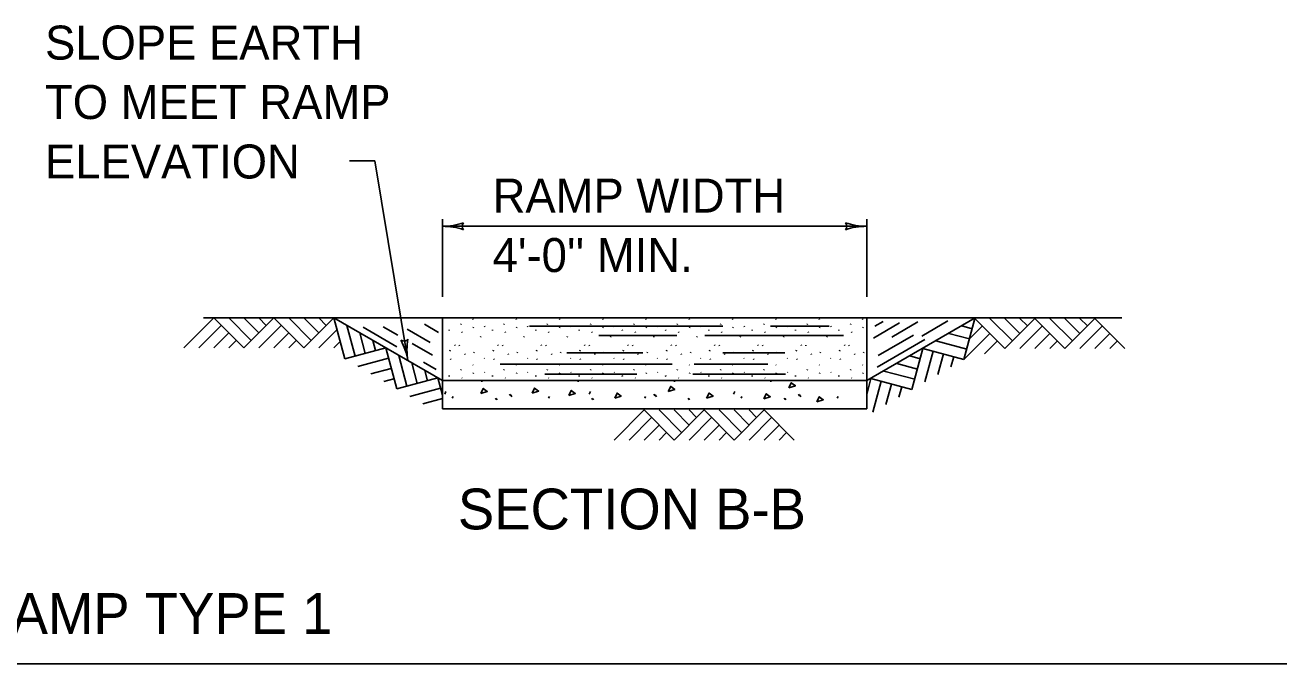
# Model space of a CAD drawing. Extents: x 1000 to 1107, y 1000 to 1121.
# Drawn here: x 1014.37 to 1021.76, y 1014.63 to 1018.39 of the extents above; entities that cross this region are included whole.
import ezdxf

# ---------------------------------------------------------------- set-up
doc = ezdxf.new("R2010")
doc.units = 0
doc.layers.add('Level 1', color=7, linetype='Continuous')

msp = doc.modelspace()

# ---------------------------------------------------------------- linework, layer by layer
at = {"layer": 'Level 1'}
for p, q in [((1016.2783, 1017.5916), (1016.4283, 1017.5916)), ((1016.4283, 1017.5916), (1016.6231, 1016.4149)), ((1016.8263, 1016.7901), (1016.8263, 1017.2469)), ((1016.8263, 1017.2059), (1019.3263, 1017.2059)), ((1019.3263, 1016.7901), (1019.3263, 1017.2469)), ((1015.3026, 1016.49), (1015.4794, 1016.6669)), ((1015.391, 1016.49), (1015.5236, 1016.6226)), ((1015.4196, 1016.6669), (1020.8299, 1016.6669)), ((1015.4794, 1016.6669), (1015.6562, 1016.49)), ((1015.5678, 1016.6669), (1015.7004, 1016.5343)), ((1015.6562, 1016.49), (1015.833, 1016.6669)), ((1015.6562, 1016.6669), (1015.7446, 1016.5784)), ((1015.7446, 1016.6669), (1015.7888, 1016.6226)), ((1015.7446, 1016.49), (1015.8772, 1016.6226)), ((1015.833, 1016.6669), (1016.0098, 1016.49)), ((1015.9214, 1016.6669), (1016.054, 1016.5343)), ((1016.0098, 1016.49), (1016.1866, 1016.6669)), ((1016.0098, 1016.6669), (1016.0982, 1016.5784)), ((1016.0982, 1016.6669), (1016.1423, 1016.6226)), ((1016.8263, 1016.2975), (1016.1866, 1016.6669)), ((1016.1866, 1016.6669), (1016.2512, 1016.4254)), ((1016.2631, 1016.6226), (1016.3117, 1016.4415)), ((1016.559, 1016.4959), (1016.3588, 1016.6114)), ((1016.563, 1016.5648), (1016.4785, 1016.6135)), ((1016.8034, 1016.5811), (1016.7204, 1016.629)), ((1016.8263, 1016.6669), (1016.8263, 1016.1309)), ((1016.9343, 1016.6282), (1016.9363, 1016.6325)), ((1017.0057, 1016.6604), (1017.0076, 1016.6575)), ((1017.0073, 1016.6085), (1017.0092, 1016.6129)), ((1017.0738, 1016.6179), (1017.0757, 1016.6149)), ((1017.1894, 1016.6282), (1017.1913, 1016.6325)), ((1017.2608, 1016.6604), (1017.2627, 1016.6575)), ((1017.2623, 1016.6085), (1017.2643, 1016.6129)), ((1017.3288, 1016.6179), (1017.3308, 1016.6149)), ((1017.3401, 1016.6173), (1018.4782, 1016.6173)), ((1017.4445, 1016.6282), (1017.4464, 1016.6325)), ((1017.5158, 1016.6604), (1017.5178, 1016.6575)), ((1017.5174, 1016.6085), (1017.5193, 1016.6129)), ((1017.5839, 1016.6179), (1017.5858, 1016.6149)), ((1017.6996, 1016.6282), (1017.7015, 1016.6325)), ((1017.7709, 1016.6604), (1017.7728, 1016.6575)), ((1017.7725, 1016.6085), (1017.7744, 1016.6129)), ((1017.8391, 1016.6179), (1017.841, 1016.6149)), ((1017.9548, 1016.6282), (1017.9567, 1016.6325)), ((1018.026, 1016.6604), (1018.0279, 1016.6575)), ((1018.0276, 1016.6085), (1018.0295, 1016.6129)), ((1018.0942, 1016.6179), (1018.0961, 1016.6149)), ((1018.2098, 1016.6282), (1018.2118, 1016.6325)), ((1018.2811, 1016.6604), (1018.283, 1016.6575)), ((1018.2827, 1016.6085), (1018.2846, 1016.6129)), ((1018.3493, 1016.6179), (1018.3512, 1016.6149)), ((1018.4649, 1016.6282), (1018.4668, 1016.6325)), ((1018.5363, 1016.6604), (1018.5382, 1016.6575)), ((1018.5378, 1016.6085), (1018.5397, 1016.6129)), ((1018.6043, 1016.6179), (1018.6063, 1016.6149)), ((1018.72, 1016.6282), (1018.7219, 1016.6325)), ((1018.7606, 1016.6173), (1019.1058, 1016.6173)), ((1018.7913, 1016.6604), (1018.7933, 1016.6575)), ((1018.7929, 1016.6085), (1018.7948, 1016.6129)), ((1018.8594, 1016.6179), (1018.8613, 1016.6149)), ((1018.9751, 1016.6282), (1018.977, 1016.6325)), ((1019.0464, 1016.6604), (1019.0483, 1016.6575)), ((1019.048, 1016.6085), (1019.0499, 1016.6129)), ((1019.1145, 1016.6179), (1019.1164, 1016.6149)), ((1019.2302, 1016.6282), (1019.2321, 1016.6325)), ((1019.3015, 1016.6604), (1019.3034, 1016.6575)), ((1019.3031, 1016.6085), (1019.305, 1016.6129)), ((1019.3263, 1016.6669), (1019.3263, 1016.1309)), ((1019.3263, 1016.2975), (1019.9659, 1016.6669)), ((1019.3663, 1016.5481), (1019.5199, 1016.6368)), ((1019.375, 1016.6174), (1019.4228, 1016.6449)), ((1019.4742, 1016.554), (1019.6278, 1016.6427)), ((1019.6508, 1016.5599), (1019.8043, 1016.6485)), ((1019.8876, 1016.6192), (1019.9479, 1016.603)), ((1019.8994, 1016.4218), (1019.9641, 1016.6634)), ((1019.9318, 1016.5426), (1020.0083, 1016.6191)), ((1019.9641, 1016.6634), (1020.1408, 1016.4865)), ((1020.0525, 1016.6634), (1020.1851, 1016.5308)), ((1020.1408, 1016.4865), (1020.3177, 1016.6634)), ((1020.1408, 1016.6634), (1020.2293, 1016.5749)), ((1020.2293, 1016.6634), (1020.2734, 1016.6191)), ((1020.2293, 1016.4865), (1020.3618, 1016.6191)), ((1020.3177, 1016.6634), (1020.4944, 1016.4865)), ((1020.4061, 1016.6634), (1020.5387, 1016.5308)), ((1020.4944, 1016.4865), (1020.6713, 1016.6634)), ((1020.4944, 1016.6634), (1020.5828, 1016.5749)), ((1020.5828, 1016.6634), (1020.627, 1016.6191)), ((1020.5828, 1016.4865), (1020.7154, 1016.6191)), ((1020.6713, 1016.6634), (1020.848, 1016.4865)), ((1015.4793, 1016.49), (1015.5678, 1016.5784)), ((1015.5678, 1016.49), (1015.612, 1016.5343)), ((1015.8329, 1016.49), (1015.9213, 1016.5784)), ((1015.9213, 1016.49), (1015.9656, 1016.5343)), ((1016.0982, 1016.49), (1016.2053, 1016.5971)), ((1016.3396, 1016.5784), (1016.372, 1016.4577)), ((1016.4162, 1016.5343), (1016.4323, 1016.4739)), ((1016.7543, 1016.5219), (1016.619, 1016.6)), ((1016.8662, 1016.5965), (1016.8666, 1016.5922)), ((1016.9413, 1016.5838), (1016.9433, 1016.5809)), ((1017.0508, 1016.5529), (1017.0528, 1016.5572)), ((1017.1213, 1016.5965), (1017.1218, 1016.5922)), ((1017.1964, 1016.5838), (1017.1983, 1016.5809)), ((1017.306, 1016.5529), (1017.3079, 1016.5572)), ((1017.3763, 1016.5965), (1017.3768, 1016.5922)), ((1017.4515, 1016.5838), (1017.4534, 1016.5809)), ((1017.5611, 1016.5529), (1017.563, 1016.5572)), ((1017.6314, 1016.5965), (1017.6319, 1016.5922)), ((1017.7066, 1016.5838), (1017.7085, 1016.5809)), ((1017.7486, 1016.5624), (1018.2075, 1016.5624)), ((1017.8162, 1016.5529), (1017.8181, 1016.5572)), ((1017.8865, 1016.5965), (1017.887, 1016.5922)), ((1017.9617, 1016.5838), (1017.9636, 1016.5809)), ((1018.0713, 1016.5529), (1018.0732, 1016.5572)), ((1018.1416, 1016.5965), (1018.1421, 1016.5922)), ((1018.2168, 1016.5838), (1018.2187, 1016.5809)), ((1018.3263, 1016.5529), (1018.3283, 1016.5572)), ((1018.3723, 1016.5624), (1019.1889, 1016.5624)), ((1018.3967, 1016.5965), (1018.3972, 1016.5922)), ((1018.4719, 1016.5838), (1018.4738, 1016.5809)), ((1018.5814, 1016.5529), (1018.5833, 1016.5572)), ((1018.6518, 1016.5965), (1018.6523, 1016.5922)), ((1018.727, 1016.5838), (1018.7289, 1016.5809)), ((1018.8365, 1016.5529), (1018.8384, 1016.5572)), ((1018.9069, 1016.5965), (1018.9073, 1016.5922)), ((1018.9821, 1016.5838), (1018.984, 1016.5809)), ((1019.0916, 1016.5529), (1019.0935, 1016.5572)), ((1019.162, 1016.5965), (1019.1625, 1016.5922)), ((1019.2372, 1016.5838), (1019.2391, 1016.5809)), ((1019.3888, 1016.3772), (1019.6699, 1016.5394)), ((1019.3947, 1016.4459), (1019.6013, 1016.5652)), ((1019.7345, 1016.5308), (1019.9156, 1016.4824)), ((1019.811, 1016.5749), (1019.9318, 1016.5427)), ((1019.8995, 1016.422), (1020.0524, 1016.5749)), ((1020.0203, 1016.4544), (1020.0967, 1016.5308)), ((1020.3176, 1016.4865), (1020.406, 1016.5749)), ((1020.406, 1016.4865), (1020.4503, 1016.5308)), ((1020.6712, 1016.4865), (1020.7596, 1016.5749)), ((1020.7596, 1016.4865), (1020.8038, 1016.5308)), ((1016.1865, 1016.49), (1016.2239, 1016.5274)), ((1016.2512, 1016.4254), (1016.4928, 1016.49)), ((1016.4928, 1016.49), (1016.5574, 1016.2485)), ((1016.7676, 1016.4466), (1016.6481, 1016.5156)), ((1016.8706, 1016.4715), (1016.8725, 1016.4759)), ((1016.8988, 1016.5071), (1016.9008, 1016.5042)), ((1016.9262, 1016.506), (1016.9281, 1016.5031)), ((1016.9583, 1016.4549), (1016.9603, 1016.452)), ((1017.012, 1016.4605), (1017.0139, 1016.4649)), ((1017.1257, 1016.4715), (1017.1276, 1016.4759)), ((1017.154, 1016.5071), (1017.1559, 1016.5042)), ((1017.1813, 1016.506), (1017.1832, 1016.5031)), ((1017.2134, 1016.4549), (1017.2153, 1016.452)), ((1017.2671, 1016.4605), (1017.269, 1016.4649)), ((1017.3808, 1016.4715), (1017.3827, 1016.4759)), ((1017.4091, 1016.5071), (1017.411, 1016.5042)), ((1017.4363, 1016.506), (1017.4383, 1016.5031)), ((1017.4685, 1016.4549), (1017.4704, 1016.452)), ((1017.5222, 1016.4605), (1017.5242, 1016.4649)), ((1017.5603, 1016.4603), (1018.0074, 1016.4603)), ((1017.6358, 1016.4715), (1017.6378, 1016.4759)), ((1017.6642, 1016.5071), (1017.6661, 1016.5042)), ((1017.6915, 1016.506), (1017.6934, 1016.5031)), ((1017.7237, 1016.4549), (1017.7256, 1016.452)), ((1017.7773, 1016.4605), (1017.7793, 1016.4649)), ((1017.8909, 1016.4715), (1017.8928, 1016.4759)), ((1017.9193, 1016.5071), (1017.9212, 1016.5042)), ((1017.9466, 1016.506), (1017.9485, 1016.5031)), ((1017.9788, 1016.4549), (1017.9807, 1016.452)), ((1018.0324, 1016.4605), (1018.0343, 1016.4649)), ((1018.1461, 1016.4715), (1018.148, 1016.4759)), ((1018.1743, 1016.5071), (1018.1763, 1016.5042)), ((1018.2017, 1016.506), (1018.2036, 1016.5031)), ((1018.2338, 1016.4549), (1018.2358, 1016.452)), ((1018.2875, 1016.4605), (1018.2894, 1016.4649)), ((1018.4012, 1016.4715), (1018.4031, 1016.4759)), ((1018.4294, 1016.5071), (1018.4313, 1016.5042)), ((1018.4568, 1016.506), (1018.4587, 1016.5031)), ((1018.4782, 1016.4603), (1018.8438, 1016.4603)), ((1018.4889, 1016.4549), (1018.4908, 1016.452)), ((1018.5426, 1016.4605), (1018.5445, 1016.4649)), ((1018.6563, 1016.4715), (1018.6582, 1016.4759)), ((1018.6845, 1016.5071), (1018.6864, 1016.5042)), ((1018.7118, 1016.506), (1018.7138, 1016.5031)), ((1018.744, 1016.4549), (1018.7459, 1016.452)), ((1018.7977, 1016.4605), (1018.7996, 1016.4649)), ((1018.9113, 1016.4715), (1018.9133, 1016.4759)), ((1018.9396, 1016.5071), (1018.9415, 1016.5042)), ((1018.9669, 1016.506), (1018.9688, 1016.5031)), ((1018.9991, 1016.4549), (1019.001, 1016.452)), ((1019.0528, 1016.4605), (1019.0547, 1016.4649)), ((1019.1664, 1016.4715), (1019.1683, 1016.4759)), ((1019.1948, 1016.5071), (1019.1967, 1016.5042)), ((1019.222, 1016.506), (1019.2239, 1016.5031)), ((1019.2542, 1016.4549), (1019.2561, 1016.452)), ((1019.3078, 1016.4605), (1019.3098, 1016.4649)), ((1019.5932, 1016.2451), (1019.658, 1016.4866)), ((1019.658, 1016.4866), (1019.8994, 1016.4218)), ((1019.6698, 1016.2893), (1019.7183, 1016.4704)), ((1016.3278, 1016.3811), (1016.5089, 1016.4297)), ((1016.5693, 1016.4459), (1016.6178, 1016.2648)), ((1016.6458, 1016.4017), (1016.6782, 1016.2809)), ((1016.7905, 1016.3622), (1016.7148, 1016.4059)), ((1016.8735, 1016.4247), (1016.8755, 1016.4218)), ((1017.0057, 1016.3906), (1017.0076, 1016.3877)), ((1017.072, 1016.4299), (1017.0739, 1016.4269)), ((1017.1287, 1016.4247), (1017.1306, 1016.4218)), ((1017.1675, 1016.3936), (1018.1801, 1016.3936)), ((1017.2608, 1016.3906), (1017.2627, 1016.3877)), ((1017.3271, 1016.4299), (1017.329, 1016.4269)), ((1017.3838, 1016.4247), (1017.3857, 1016.4218)), ((1017.5158, 1016.3906), (1017.5178, 1016.3877)), ((1017.5822, 1016.4299), (1017.5841, 1016.4269)), ((1017.6388, 1016.4247), (1017.6408, 1016.4218)), ((1017.7709, 1016.3906), (1017.7728, 1016.3877)), ((1017.8373, 1016.4299), (1017.8392, 1016.4269)), ((1017.8939, 1016.4247), (1017.8958, 1016.4218)), ((1018.026, 1016.3906), (1018.0279, 1016.3877)), ((1018.0923, 1016.4299), (1018.0943, 1016.4269)), ((1018.149, 1016.4247), (1018.1509, 1016.4218)), ((1018.2811, 1016.3906), (1018.283, 1016.3877)), ((1018.3095, 1016.3936), (1018.7449, 1016.3936)), ((1018.3474, 1016.4299), (1018.3493, 1016.4269)), ((1018.4041, 1016.4247), (1018.406, 1016.4218)), ((1018.5363, 1016.3906), (1018.5382, 1016.3877)), ((1018.6025, 1016.4299), (1018.6044, 1016.4269)), ((1018.6592, 1016.4247), (1018.6611, 1016.4218)), ((1018.7913, 1016.3906), (1018.7933, 1016.3877)), ((1018.8576, 1016.4299), (1018.8595, 1016.4269)), ((1018.9143, 1016.4247), (1018.9162, 1016.4218)), ((1019.0464, 1016.3906), (1019.0483, 1016.3877)), ((1019.1128, 1016.4299), (1019.1147, 1016.4269)), ((1019.1694, 1016.4247), (1019.1713, 1016.4218)), ((1019.3015, 1016.3906), (1019.3034, 1016.3877)), ((1019.5048, 1016.3982), (1019.6256, 1016.3658)), ((1019.5813, 1016.4424), (1019.6418, 1016.4261)), ((1019.7463, 1016.3334), (1019.7786, 1016.4542)), ((1019.8228, 1016.3777), (1019.839, 1016.4381)), ((1016.4043, 1016.3369), (1016.5251, 1016.3694)), ((1016.4808, 1016.2928), (1016.5413, 1016.3089)), ((1016.5574, 1016.2485), (1016.799, 1016.3133)), ((1016.7224, 1016.3574), (1016.7385, 1016.2971)), ((1016.799, 1016.3133), (1016.8263, 1016.2114)), ((1016.8662, 1016.3267), (1016.8666, 1016.3224)), ((1016.9343, 1016.3584), (1016.9363, 1016.3627)), ((1016.9413, 1016.3139), (1016.9433, 1016.3111)), ((1017.0073, 1016.3387), (1017.0092, 1016.343)), ((1017.0738, 1016.348), (1017.0757, 1016.3451)), ((1017.1213, 1016.3267), (1017.1218, 1016.3224)), ((1017.1894, 1016.3584), (1017.1913, 1016.3627)), ((1017.1964, 1016.3139), (1017.1983, 1016.3111)), ((1017.2623, 1016.3387), (1017.2643, 1016.343)), ((1017.3288, 1016.348), (1017.3308, 1016.3451)), ((1017.3763, 1016.3267), (1017.3768, 1016.3224)), ((1017.4308, 1016.3347), (1017.9722, 1016.3347)), ((1017.4445, 1016.3584), (1017.4464, 1016.3627)), ((1017.4515, 1016.3139), (1017.4534, 1016.3111)), ((1017.5174, 1016.3387), (1017.5193, 1016.343)), ((1017.5839, 1016.348), (1017.5858, 1016.3451)), ((1017.6314, 1016.3267), (1017.6319, 1016.3224)), ((1017.6996, 1016.3584), (1017.7015, 1016.3627)), ((1017.7066, 1016.3139), (1017.7085, 1016.3111)), ((1017.7725, 1016.3387), (1017.7744, 1016.343)), ((1017.8391, 1016.348), (1017.841, 1016.3451)), ((1017.8865, 1016.3267), (1017.887, 1016.3224)), ((1017.9548, 1016.3584), (1017.9567, 1016.3627)), ((1017.9617, 1016.3139), (1017.9636, 1016.3111)), ((1018.0276, 1016.3387), (1018.0295, 1016.343)), ((1018.0942, 1016.348), (1018.0961, 1016.3451)), ((1018.1416, 1016.3267), (1018.1421, 1016.3224)), ((1018.2098, 1016.3584), (1018.2118, 1016.3627)), ((1018.2168, 1016.3139), (1018.2187, 1016.3111)), ((1018.2827, 1016.3387), (1018.2846, 1016.343)), ((1018.3017, 1016.3347), (1018.8477, 1016.3347)), ((1018.3493, 1016.348), (1018.3512, 1016.3451)), ((1018.3967, 1016.3267), (1018.3972, 1016.3224)), ((1018.4649, 1016.3584), (1018.4668, 1016.3627)), ((1018.4719, 1016.3139), (1018.4738, 1016.3111)), ((1018.5378, 1016.3387), (1018.5397, 1016.343)), ((1018.6043, 1016.348), (1018.6063, 1016.3451)), ((1018.6518, 1016.3267), (1018.6523, 1016.3224)), ((1018.72, 1016.3584), (1018.7219, 1016.3627)), ((1018.727, 1016.3139), (1018.7289, 1016.3111)), ((1018.7929, 1016.3387), (1018.7948, 1016.343)), ((1018.8594, 1016.348), (1018.8613, 1016.3451)), ((1018.9069, 1016.3267), (1018.9073, 1016.3224)), ((1018.9751, 1016.3584), (1018.977, 1016.3627)), ((1018.9821, 1016.3139), (1018.984, 1016.3111)), ((1019.048, 1016.3387), (1019.0499, 1016.343)), ((1019.1145, 1016.348), (1019.1164, 1016.3451)), ((1019.162, 1016.3267), (1019.1625, 1016.3224)), ((1019.2302, 1016.3584), (1019.2321, 1016.3627)), ((1019.2372, 1016.3139), (1019.2391, 1016.3111)), ((1019.3031, 1016.3387), (1019.305, 1016.343)), ((1019.3263, 1016.2149), (1019.3517, 1016.3099)), ((1019.3517, 1016.3099), (1019.5932, 1016.2451)), ((1019.4283, 1016.354), (1019.6095, 1016.3054)), ((1016.634, 1016.2044), (1016.8151, 1016.2529)), ((1016.8263, 1016.2975), (1019.3263, 1016.2975)), ((1016.8403, 1016.2176), (1016.8474, 1016.2336)), ((1017.059, 1016.2975), (1017.0598, 1016.291)), ((1017.6262, 1016.2975), (1017.6269, 1016.291)), ((1017.691, 1016.2176), (1017.6982, 1016.2336)), ((1018.1933, 1016.2975), (1018.1941, 1016.291)), ((1018.5418, 1016.2176), (1018.5489, 1016.2336)), ((1018.7605, 1016.2975), (1018.7613, 1016.291)), ((1019.3635, 1016.1124), (1019.4121, 1016.2935)), ((1019.44, 1016.1566), (1019.4724, 1016.2774)), ((1019.5167, 1016.2009), (1019.5328, 1016.2613)), ((1016.7105, 1016.1602), (1016.8263, 1016.1912)), ((1016.8848, 1016.1941), (1016.8895, 1016.2048)), ((1017.1393, 1016.1941), (1017.1441, 1016.187)), ((1017.1441, 1016.1914), (1017.1488, 1016.1843)), ((1017.2222, 1016.2176), (1017.2293, 1016.2069)), ((1017.2293, 1016.2135), (1017.2363, 1016.2029)), ((1017.4519, 1016.1941), (1017.4567, 1016.2048)), ((1017.7065, 1016.1941), (1017.7113, 1016.187)), ((1017.7113, 1016.1914), (1017.716, 1016.1843)), ((1018.0191, 1016.1941), (1018.0238, 1016.2048)), ((1018.0729, 1016.2176), (1018.08, 1016.2069)), ((1018.08, 1016.2135), (1018.0871, 1016.2029)), ((1018.2737, 1016.1941), (1018.2784, 1016.187)), ((1018.2784, 1016.1914), (1018.2832, 1016.1843)), ((1018.5863, 1016.1941), (1018.591, 1016.2048)), ((1018.8408, 1016.1941), (1018.8456, 1016.187)), ((1018.8456, 1016.1914), (1018.8503, 1016.1843)), ((1018.9237, 1016.2176), (1018.9308, 1016.2069)), ((1018.9308, 1016.2135), (1018.9378, 1016.2029)), ((1019.1534, 1016.1941), (1019.1582, 1016.2048)), ((1016.8263, 1016.1309), (1019.3263, 1016.1309)), ((1017.8378, 1015.9477), (1018.0146, 1016.1245)), ((1018.0146, 1016.1245), (1018.1913, 1015.9477)), ((1018.103, 1016.1245), (1018.2356, 1015.9919)), ((1018.1913, 1015.9477), (1018.3682, 1016.1245)), ((1018.1913, 1016.1245), (1018.2798, 1016.0361)), ((1018.2798, 1016.1245), (1018.3239, 1016.0803)), ((1018.3682, 1016.1245), (1018.5449, 1015.9477)), ((1018.4566, 1016.1245), (1018.5892, 1015.9919)), ((1018.5449, 1015.9477), (1018.7218, 1016.1245)), ((1018.5449, 1016.1245), (1018.6333, 1016.0361)), ((1018.6333, 1016.1245), (1018.6775, 1016.0803)), ((1018.7218, 1016.1245), (1018.8985, 1015.9477)), ((1017.9262, 1015.9477), (1018.0588, 1016.0803)), ((1018.0145, 1015.9477), (1018.1029, 1016.0361)), ((1018.2798, 1015.9477), (1018.4123, 1016.0803)), ((1018.3681, 1015.9477), (1018.4565, 1016.0361)), ((1018.6333, 1015.9477), (1018.7659, 1016.0803)), ((1018.7217, 1015.9477), (1018.8101, 1016.0361)), ((1018.1029, 1015.9477), (1018.1472, 1015.9919)), ((1018.4565, 1015.9477), (1018.5008, 1015.9919)), ((1018.8101, 1015.9477), (1018.8543, 1015.9919)), ((1007, 1014.6298), (1021.8941, 1014.6298))]:
    msp.add_line(p, q, dxfattribs=at)
for points in [[(1017.0528, 1016.2224), (1017.0671, 1016.2519), (1017.0908, 1016.2342), (1017.0528, 1016.2224)], [(1017.3553, 1016.2243), (1017.3695, 1016.2539), (1017.3932, 1016.2361), (1017.3553, 1016.2243)], [(1017.571, 1016.2105), (1017.5853, 1016.2401), (1017.6089, 1016.2224), (1017.571, 1016.2105)], [(1018.1575, 1016.2341), (1018.1718, 1016.2637), (1018.1954, 1016.2459), (1018.1575, 1016.2341)], [(1018.8681, 1016.2557), (1018.8823, 1016.2853), (1018.906, 1016.2675), (1018.8681, 1016.2557)], [(1017.8417, 1016.1949), (1017.8559, 1016.2244), (1017.8796, 1016.2067), (1017.8417, 1016.1949)], [(1018.3833, 1016.1949), (1018.3975, 1016.2244), (1018.4212, 1016.2067), (1018.3833, 1016.1949)], [(1018.7203, 1016.1909), (1018.7346, 1016.2205), (1018.7583, 1016.2028), (1018.7203, 1016.1909)], [(1019.0323, 1016.1733), (1019.0465, 1016.2029), (1019.0702, 1016.1851), (1019.0323, 1016.1733)]]:
    msp.add_lwpolyline(points, dxfattribs=at)
for centre, radius, start, end in [((1016.8263, 1017.5969), 0.3909, 269.98778, 270), ((1016.8263, 1017.5969), 0.3909, 270, 288.66878), ((1016.8263, 1016.815), 0.3909, 71.34716, 89.99389), ((1016.9749, 1017.2059), 0.0313, 138.7746, 220.89129), ((1019.1776, 1017.206), 0.0313, 318.7746, 40.89129), ((1019.3263, 1016.815), 0.3909, 90, 108.66878), ((1019.3263, 1017.5969), 0.3909, 251.34716, 269.99389), ((1019.3263, 1016.815), 0.3909, 89.98778, 90), ((1016.5988, 1016.5615), 0.0313, 238.17572, 320.29241), ((1016.2374, 1016.351), 0.3909, 9.40112, 28.0699), ((1017.0088, 1016.4787), 0.3909, 170.74828, 189.39501), ((1016.2374, 1016.351), 0.3909, 9.38889, 9.40112)]:
    msp.add_arc(centre, radius, start, end, dxfattribs=at)

# ---------------------------------------------------------------- texts
for s, height, p in [('SLOPE EARTH', 0.2, (1014.4853, 1018.1873)), ('TO MEET RAMP', 0.2, (1014.4853, 1017.8373)), ('ELEVATION', 0.2, (1014.4853, 1017.4873)), ('RAMP WIDTH', 0.2, (1017.1224, 1017.2866)), ("4'-0'' MIN.", 0.2, (1017.1224, 1016.9366)), ('SECTION B-B', 0.24, (1016.9178, 1015.4217)), ('RAMP TYPE 1', 0.24, (1014.0565, 1014.8065))]:
    msp.add_text(s, height=height, dxfattribs=at).set_placement(p)

doc.saveas('drawing.dxf')
